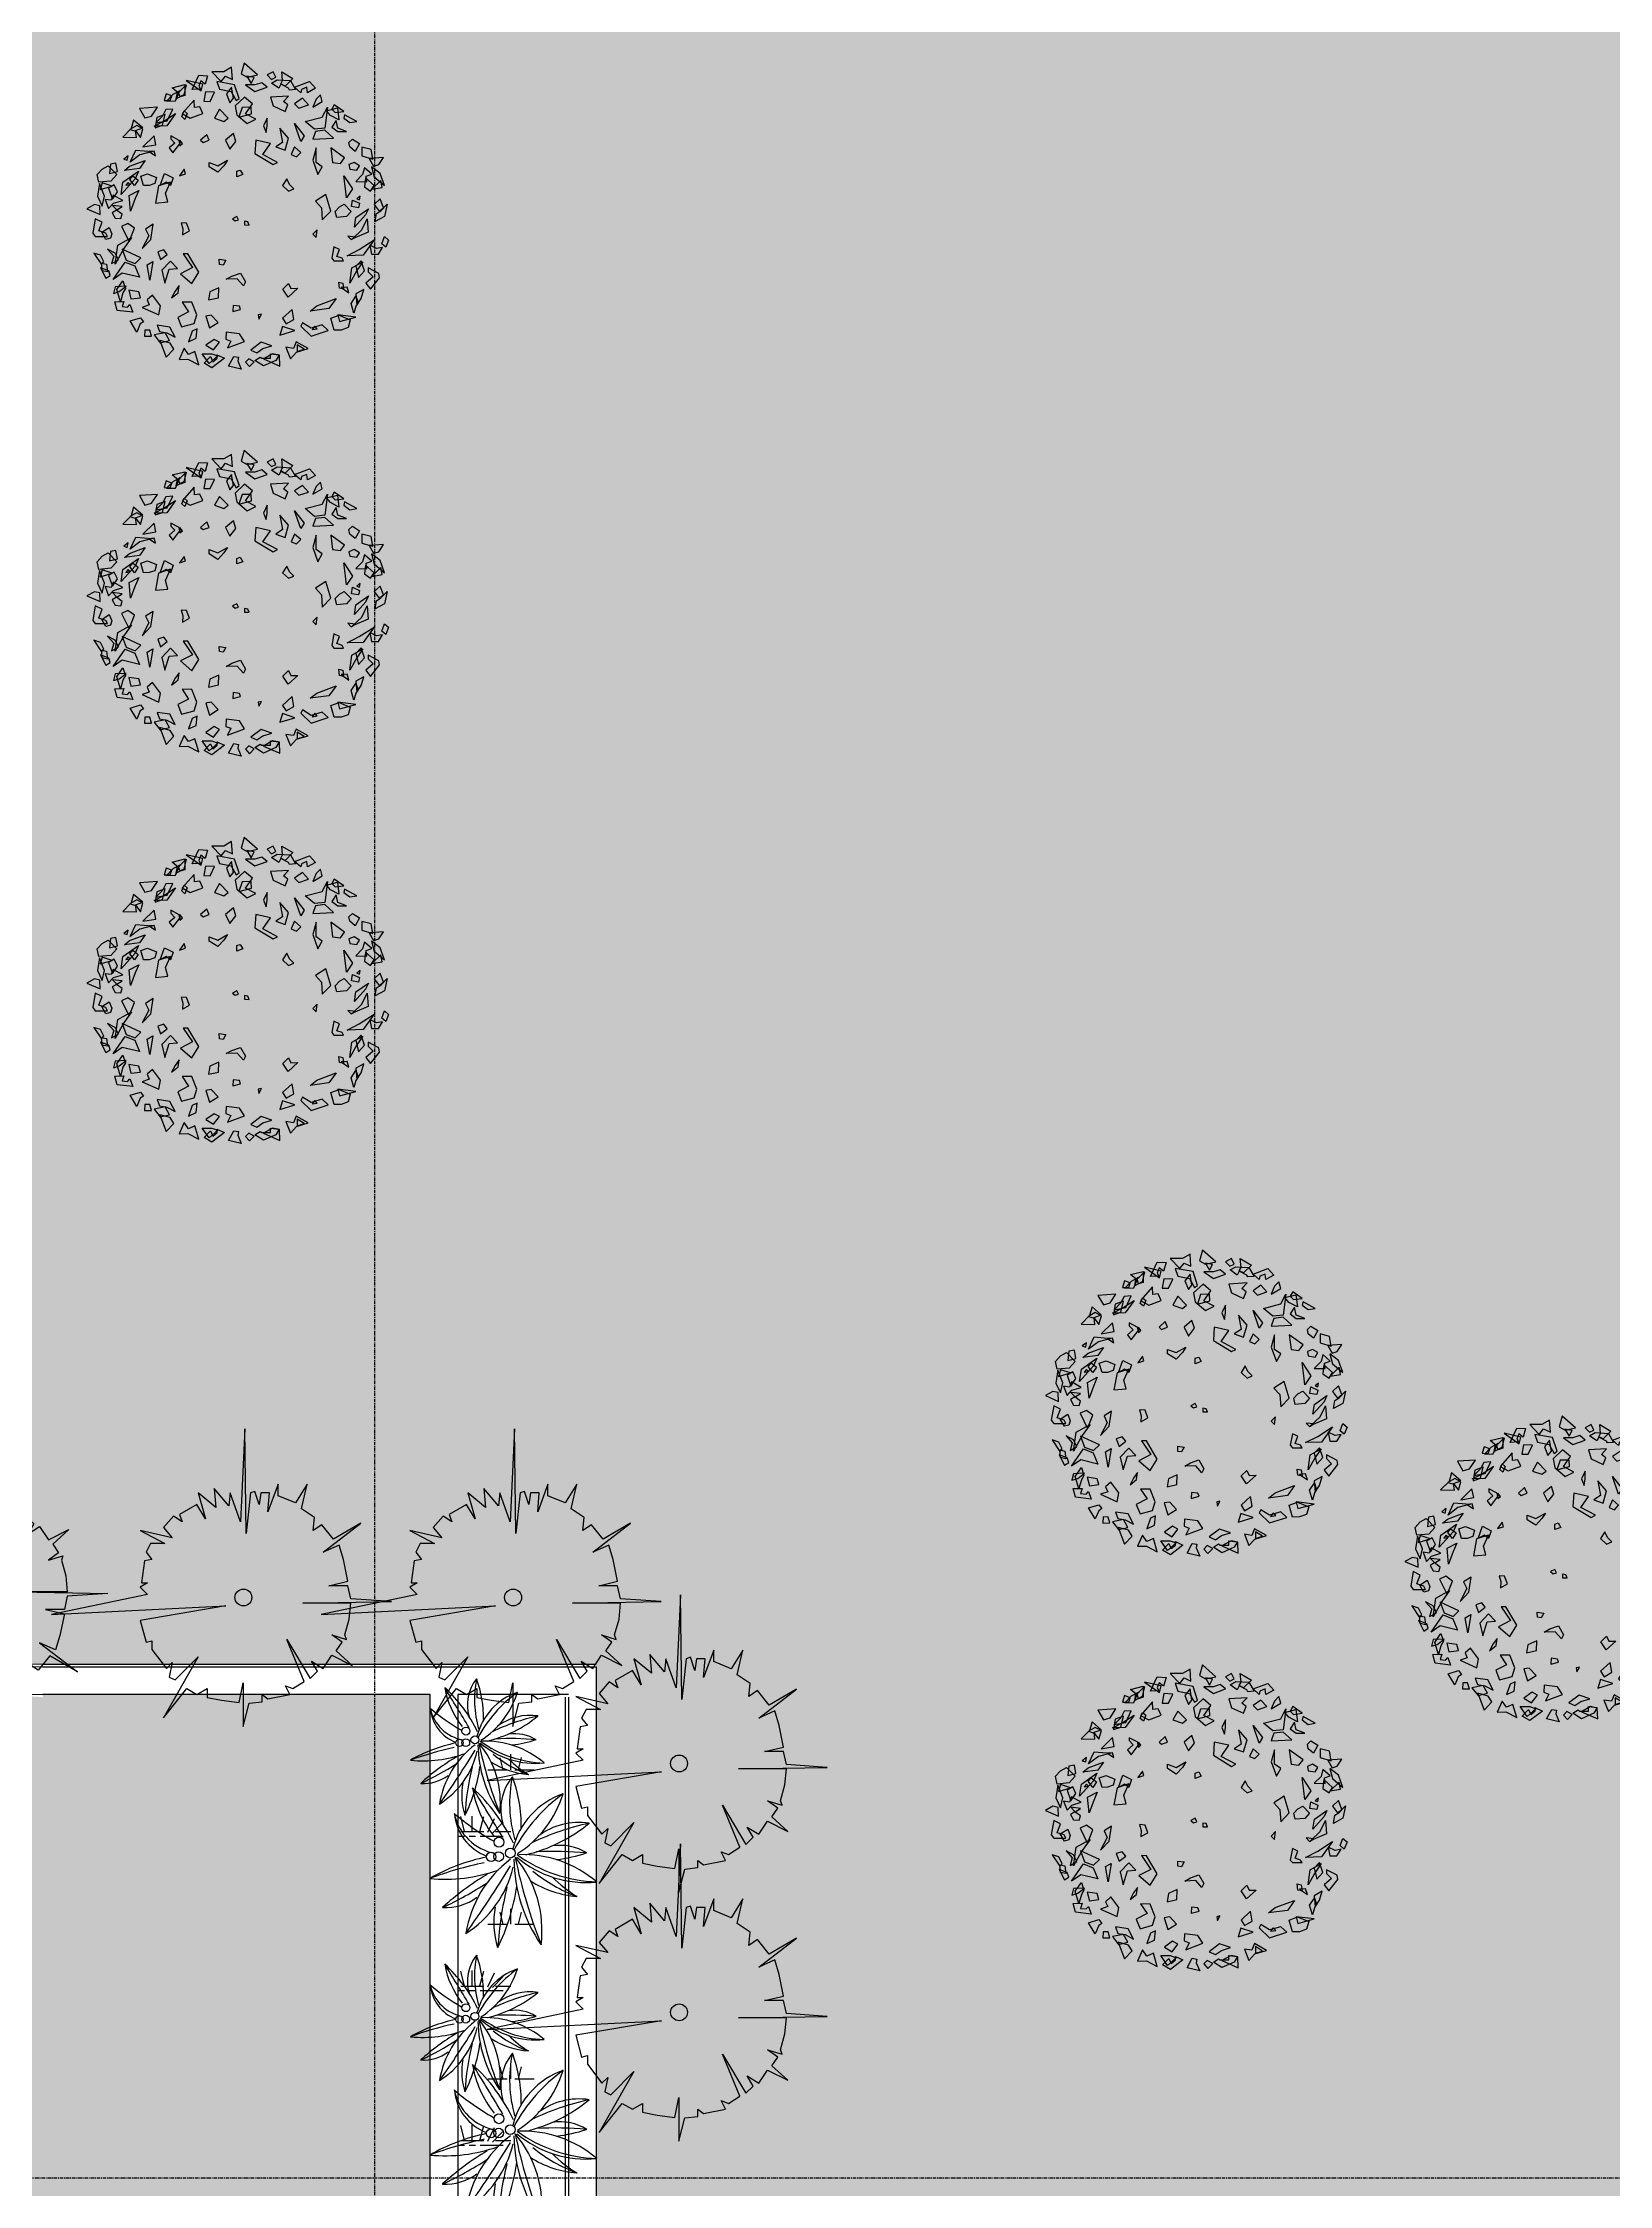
# Model space of a CAD drawing. Header units: millimetres. Extents: x 5357 to 259384, y -16348 to 109893.
# Drawn here: x 98753 to 104415, y 53512 to 61259 of the extents above; entities that cross this region are included whole.
import ezdxf

# ---------------------------------------------------------------- set-up
doc = ezdxf.new("R2010")
doc.units = ezdxf.units.MM
doc.linetypes.add('Grid Line', pattern=[22.225, 12.7, -3.175, 3.175, -3.175])
for name, color, linetype, lineweight in [('A-FLOR-PATT', 8, 'Continuous', 9), ('A-WALL', 113, 'Continuous', 9), ('G-IMPT', 8, 'Continuous', 9), ('G-IMPT-4', 7, 'Continuous', 9), ('L-PLNT', 71, 'Continuous', 9), ('L-PLNT-1', 7, 'Continuous', 9), ('S-GRID-1', 1, 'Grid Line', 9)]:
    doc.layers.add(name, color=color, linetype=linetype, lineweight=lineweight)
doc.styles.add('Arial_1', font='arial_0.ttf', dxfattribs={"height": 0.0225})
doc.styles.add('Arial_2', font='arial_0.ttf', dxfattribs={"height": 0.018})
pattern_1 = [(0, (167.64, 11.2), (558.8, 558.8), [83.82, -16.764, 22.352, -16.764, -419.1]), (0, (167.64, 11.2), (558.8, 558.8), [-139.7, 83.82, -335.28]), (0, (139.7, 27.94), (558.8, 558.8), [55.88, -41.91, 83.82, -41.91, -335.28]), (0, (139.7, 27.94), (558.8, 558.8), [-223.52, 55.88, -279.4]), (0, (335.3, 251.46), (558.8, 558.8), [69.85, -27.94, 69.85, -391.16]), (0, (55.9, 363.2), (558.8, 558.8), [27.94, -55.88, 27.94, -447.04]), (90, (111.76, 363.2), (-558.8, 558.8), [50.292, -508.508]), (90, (279.4, 27.94), (-558.8, 558.8), [55.88, -502.92]), (90, (419.1, 251.46), (-558.8, 558.8), [55.88, -502.92]), (45, (352.04, 22.35), (0, 558.7996), [55.88, -734.383]), (135, (206.76, 22.35), (-558.7996, 0), [55.88, -734.383]), (63.435, (335.28, 25.15), (-0.0005, 558.8001), [55.88, -1193.635]), (75.964, (307.34, 27.94), (-0.00237, 558.80038), [55.88, -2248.111]), (75.964, (447.04, 251.46), (-0.00237, 558.80038), [44.704, -2259.287]), (75.964, (122.94, 363.22), (-0.00237, 558.80038), [39.116, -2264.875]), (104.036, (251.46, 27.94), (0.00237, 558.80038), [55.88, -2248.111]), (104.036, (391.16, 251.46), (0.00237, 558.80038), [44.704, -2259.287]), (104.036, (100.58, 363.22), (0.00237, 558.80038), [39.116, -2264.875]), (116.565, (223.52, 25.15), (0.0005, 558.8001), [55.88, -1193.634])]

# ---------------------------------------------------------------- blocks, each defined once
blk = doc.blocks.new('CAY BACH TRINH - CAY BACH TRINH_dwg-2249800-TKCS_MB CẢNH QUAN CÂY XANH')
at = {"layer": 'G-IMPT', "flags": 128}
for points in [[(-357, 1653), (-250, 1541), (-201, 1603), (-123, 1566), (-133, 1703), (-220, 1653)], [(7, 1749), (-25, 1628), (43, 1591), (160, 1616)], [(-715, 1368), (-728, 1408), (-805, 1472), (-663, 1508), (-663, 1385)], [(-648, 1504), (-672, 1392), (-758, 1347), (-746, 1419), (-706, 1444)], [(-477, 1437), (-459, 1512), (-646, 1555)], [(-578, 1452), (-505, 1613), (-404, 1608), (-431, 1511), (-482, 1548), (-505, 1489), (-486, 1456)], [(-83, 1327), (-48, 1351), (-99, 1506), (-301, 1542), (-270, 1454), (-140, 1428)], [(-133, 1478), (-191, 1403), (-152, 1303), (-113, 1353)], [(23, 1503), (131, 1428), (267, 1478), (209, 1528), (131, 1503)], [(121, 1587), (40, 1602), (86, 1521)], [(335, 1653), (267, 1616), (316, 1566), (365, 1591)], [(533, 1553), (590, 1452), (520, 1446), (509, 1467), (423, 1512), (399, 1468), (319, 1525), (383, 1562)], [(423, 1516), (443, 1553), (433, 1653), (560, 1578), (472, 1491)], [(579, 1478), (745, 1541), (813, 1466), (725, 1416), (716, 1478), (657, 1453), (647, 1416)], [(-1174, 1238), (-1112, 1130), (-1037, 1152), (-972, 1252)], [(-989, 1076), (-860, 1099), (-799, 1231), (-876, 1225), (-913, 1152)], [(-874, 1403), (-896, 1328), (-826, 1327), (-809, 1379)], [(-870, 1320), (-769, 1323), (-719, 1438), (-798, 1395)], [(-556, 1333), (-692, 1179), (-600, 1129), (-460, 1181), (-492, 1255), (-553, 1247)], [(-428, 1425), (-446, 1319), (-376, 1318), (-327, 1420)], [(-269, 1228), (-328, 1128), (-220, 1091), (-172, 1128)], [(14, 1366), (-94, 1266), (-74, 1166), (43, 1066), (140, 1116), (23, 1178), (101, 1291)], [(-50, 1140), (92, 1178), (86, 1252), (-14, 1249)], [(511, 1378), (306, 1366), (335, 1266), (472, 1203), (501, 1278), (452, 1316)], [(667, 1353), (579, 1291), (628, 1241), (735, 1278)], [(696, 1091), (891, 1141), (949, 1253), (920, 1016), (803, 1003)], [(871, 1391), (823, 1341), (784, 1253), (891, 1316)], [(1064, 1244), (1080, 1108), (985, 1158), (937, 1212)], [(1027, 1278), (998, 1228), (1037, 1191), (1135, 1203)], [(-1364, 914), (-1208, 910), (-1218, 988), (-1136, 1017), (-1240, 1107), (-1267, 1010)], [(-1164, 910), (-1135, 1007), (-1204, 1044), (-1282, 1000), (-1216, 980)], [(-766, 1181), (-866, 1042), (-1009, 1038), (-900, 1094)], [(-996, 1019), (-915, 1047), (-883, 1171), (-978, 1137)], [(-697, 1145), (-671, 1210), (-634, 1180), (-660, 1114)], [(267, 1128), (228, 1041), (257, 966), (267, 1041)], [(413, 1016), (443, 853), (365, 803), (472, 766), (511, 903)], [(647, 866), (579, 1066), (686, 928)], [(813, 978), (784, 891), (1018, 903), (920, 991)], [(1047, 1103), (998, 1028), (1066, 978), (1164, 978), (1066, 1016)], [(1144, 1166), (1135, 1128), (1203, 1078), (1281, 1091)], [(-1279, 631), (-1217, 768), (-1027, 752), (-1169, 714)], [(-1010, 928), (-1137, 803), (-990, 828)], [(-993, 702), (-1009, 756), (-1064, 751)], [(-840, 791), (-799, 735), (-718, 839), (-724, 876), (-821, 927), (-821, 894), (-775, 847)], [(-717, 878), (-717, 816), (-688, 841)], [(-415, 941), (-483, 878), (-454, 853), (-386, 878)], [(-113, 953), (-201, 878), (-152, 778), (-84, 866)], [(140, 878), (131, 728), (335, 603), (384, 628), (218, 716), (306, 841)], [(579, 803), (540, 716), (599, 691), (647, 741)], [(823, 791), (784, 653), (842, 491), (891, 578), (823, 628)], [(988, 791), (1008, 628), (1096, 616), (1144, 678)], [(1261, 753), (1203, 803), (1193, 853), (1232, 891), (1310, 841)], [(1339, 702), (1463, 665), (1444, 774), (1337, 802)], [(-1595, 553), (-1527, 591), (-1429, 491), (-1497, 416), (-1634, 403), (-1653, 491)], [(-1424, 524), (-1440, 618), (-1501, 607), (-1513, 501)], [(-1380, 266), (-1361, 403), (-1185, 528), (-1224, 441)], [(-1302, 703), (-1351, 666), (-1312, 653)], [(-1109, 650), (-1174, 560), (-1345, 537), (-1285, 585)], [(-1065, 367), (-1127, 366), (-1158, 473), (-1082, 500), (-981, 458), (-1000, 389)], [(-942, 366), (-893, 503), (-795, 453), (-825, 366), (-873, 403)], [(-721, 477), (-654, 499), (-671, 550)], [(-220, 591), (-289, 516), (-386, 578), (-386, 628), (-289, 591), (-181, 653)], [(-74, 528), (-35, 541), (-6, 491), (-74, 466)], [(1310, 591), (1252, 628), (1193, 603), (1203, 553), (1281, 541)], [(1270, 413), (1394, 410), (1386, 473), (1452, 496), (1368, 568), (1347, 490)], [(1422, 673), (1471, 586), (1531, 604), (1583, 684)], [(1447, 578), (1476, 466), (1593, 366), (1544, 503)], [(-1597, 135), (-1570, 248), (-1626, 391), (-1648, 247)], [(-1619, 320), (-1482, 361), (-1595, 398)], [(-1363, 198), (-1471, 259), (-1494, 200), (-1562, 210), (-1523, 107), (-1467, 166)], [(-1478, 213), (-1422, 297), (-1459, 373), (-1523, 336)], [(-1328, 370), (-1279, 378), (-1302, 402)], [(-1274, 77), (-1290, 255), (-1183, 312), (-1221, 219)], [(-1283, 435), (-1251, 475), (-1188, 428), (-1232, 366)], [(-855, 181), (-881, 279), (-825, 405), (-958, 362), (-994, 169)], [(491, 441), (443, 366), (511, 303), (569, 328), (521, 378)], [(813, 191), (881, 116), (891, -22), (988, 78), (930, 266)], [(1135, 478), (1232, 328), (1164, 228), (1154, 328)], [(1319, 245), (1280, 215), (1311, 205)], [(1378, 453), (1369, 353), (1437, 303), (1476, 366)], [(1553, 425), (1451, 325), (1568, 345)], [(-1619, 40), (-1622, 139), (-1683, 152), (-1767, 105)], [(-1482, 60), (-1448, -1), (-1384, -6), (-1369, 43), (-1433, 90)], [(-1478, 141), (-1429, 91), (-1371, 128)], [(-74, 16), (-123, -9), (-94, -34), (-55, -22)], [(1085, 125), (1140, 155), (1218, 75), (1163, 15), (1054, 5), (1038, 75)], [(1310, 166), (1300, 116), (1222, 128), (1232, 203)], [(1256, -105), (1272, 5), (1412, 105), (1381, 35)], [(1476, 153), (1534, 78), (1583, 116), (1544, 216)], [(1624, 156), (1594, 16), (1487, -41), (1502, 50), (1551, 81)], [(-1595, -47), (-1673, -9), (-1702, -172), (-1673, -209), (-1536, -209), (-1556, -172), (-1634, -147)], [(-1515, -106), (-1486, -178), (-1501, -227), (-1553, -242), (-1599, -161)], [(-1449, -521), (-1419, -309), (-1263, -222), (-1351, -346)], [(-1291, -267), (-1232, -115), (-1304, -62), (-1376, -95)], [(-1145, -345), (-1046, -242), (-1021, -71), (-1105, -125), (-1069, -201)], [(-688, -191), (-610, -147), (-641, -60), (-704, -55), (-685, -122)], [(11, -79), (65, -80), (51, -44), (11, -37)], [(832, -134), (784, -184), (823, -222)], [(1179, -205), (1218, -245), (1264, -215)], [(1398, -9), (1408, -159), (1232, -234), (1339, -134)], [(1563, -293), (1595, -211), (1641, -250), (1609, -331)], [(-1604, -526), (-1578, -497), (-1615, -421), (-1690, -396)], [(-1489, -516), (-1411, -473), (-1448, -396), (-1534, -351), (-1465, -430)], [(-1224, -515), (-1157, -451), (-1369, -353), (-1324, -476)], [(-935, -470), (-860, -411), (-900, -361), (-966, -383)], [(-582, -741), (-504, -613), (-626, -407), (-681, -406), (-575, -561), (-711, -631)], [(-229, -532), (-269, -525), (-272, -467), (-200, -477)], [(1085, -355), (1023, -325), (999, -455), (1023, -485), (1132, -485), (1116, -455), (1054, -435)], [(1477, -247), (1352, -421), (1173, -426), (1309, -356)], [(1330, -484), (1271, -546), (1300, -671), (1369, -596)], [(1427, -309), (1447, -409), (1525, -409), (1573, -334), (1505, -346)], [(-1553, -680), (-1504, -649), (-1521, -598), (-1613, -563)], [(-1546, -521), (-1536, -609), (-1595, -596), (-1604, -509)], [(-1173, -669), (-1368, -622), (-1473, -694), (-1336, -498), (-1227, -542)], [(-1390, -946), (-1429, -809), (-1361, -709), (-1332, -796), (-1361, -846)], [(-1024, -493), (-1058, -702), (-1088, -530)], [(-888, -735), (-838, -578), (-745, -570), (-823, -487), (-921, -590)], [(-129, -656), (-34, -622), (23, -722), (0, -767), (-69, -688), (-193, -693)], [(1124, -735), (1132, -805), (1085, -795), (1077, -725)], [(1202, -735), (1225, -565), (1350, -495), (1280, -595)], [(1384, -736), (1435, -805), (1537, -675), (1529, -628), (1408, -565), (1408, -607), (1465, -665)], [(-1468, -852), (-1402, -831), (-1326, -772), (-1450, -777)], [(-1251, -1066), (-1426, -1044), (-1452, -946), (-1351, -943), (-1371, -1002), (-1308, -1008), (-1282, -979)], [(-1270, -915), (-1163, -901), (-1183, -834), (-1295, -817)], [(-1144, -1010), (-957, -1095), (-936, -993), (-1027, -873), (-1088, -926), (-1063, -982)], [(-811, -903), (-736, -844), (-727, -764), (-770, -826)], [(-698, -1231), (-557, -1193), (-527, -1096), (-584, -953), (-693, -951), (-619, -1061), (-741, -1124)], [(-393, -926), (-281, -901), (-277, -790), (-378, -835)], [(614, -795), (506, -893), (444, -803), (510, -740), (536, -796)], [(1048, -911), (967, -1024), (753, -1052), (829, -993)], [(1193, -846), (1173, -780), (1104, -785)], [(1249, -1075), (1218, -965), (1272, -885), (1295, -955), (1272, -995)], [(1359, -809), (1271, -859), (1281, -984), (1330, -909)], [(-1130, -1172), (-1165, -1196), (-1203, -1289), (-1280, -1164), (-1162, -1128)], [(-384, -1242), (-286, -1181), (-363, -1098), (-424, -1108)], [(-120, -1056), (-31, -1033), (-45, -997), (-117, -988)], [(176, -1143), (205, -1087), (168, -1096)], [(550, -1034), (443, -1134), (482, -1196), (569, -1146)], [(667, -1184), (647, -1221), (764, -1334), (959, -1271), (891, -1209), (764, -1246)], [(1103, -1266), (1025, -1267), (986, -1133), (1081, -1099), (1208, -1151), (1184, -1238)], [(1066, -1096), (1086, -1171), (1271, -1121)], [(-1117, -1335), (-1039, -1334), (-1059, -1267), (-1114, -1266)], [(-883, -1296), (-1010, -1321), (-942, -1409), (-834, -1384)], [(-771, -1348), (-831, -1232), (-975, -1212), (-947, -1284), (-866, -1298)], [(-872, -1573), (-787, -1482), (-829, -1416), (-944, -1384)], [(-622, -1399), (-535, -1360), (-523, -1254), (-580, -1280)], [(-336, -1491), (-270, -1405), (-332, -1372), (-423, -1439)], [(-180, -1469), (12, -1396), (-45, -1309), (-194, -1290), (-200, -1370), (-142, -1392)], [(323, -1445), (199, -1404), (83, -1492), (153, -1523), (221, -1476)], [(411, -1324), (581, -1272), (441, -1226)], [(731, -1476), (595, -1400), (567, -1474), (481, -1461), (531, -1590), (600, -1516)], [(608, -1509), (686, -1484), (608, -1434)], [(775, -1261), (835, -1251), (807, -1222)], [(-505, -1659), (-547, -1509), (-620, -1542), (-671, -1472), (-727, -1598), (-626, -1595)], [(-386, -1646), (-464, -1534), (-357, -1534), (-289, -1559)], [(-215, -1584), (-355, -1693), (-443, -1641), (-373, -1567), (-346, -1624), (-297, -1583), (-299, -1545)], [(-55, -1574), (-63, -1616), (-24, -1708), (-167, -1674), (-109, -1565)], [(69, -1680), (123, -1624), (62, -1590), (23, -1629)], [(228, -1671), (131, -1609), (189, -1571), (209, -1584), (306, -1584), (306, -1534), (404, -1546), (365, -1609)], [(411, -1674), (406, -1550), (330, -1534), (226, -1592)]]:
    blk.add_lwpolyline(points, close=True, dxfattribs=at)
blk = doc.blocks.new('CAY BACH TRINH - CAY BACH TRINH-2249732-TKCS_MB CẢNH QUAN CÂY XANH')
at = {"xscale": 0.3200000000000001, "yscale": 0.3200000000000001, "zscale": 0.3200000000000001}
blk.add_blockref('CAY BACH TRINH - CAY BACH TRINH_dwg-2249800-TKCS_MB CẢNH QUAN CÂY XANH', (0, 0), dxfattribs=at)
blk = doc.blocks.new('CAY MAI VAN PHUC - CAY DUC SOC_dwg-2256080-TKCS_MB CẢNH QUAN CÂY XANH')
at = {"layer": 'G-IMPT', "flags": 128}
blk.add_lwpolyline([(32.8, 479.5), (12.9, 293.4), (6.2, 771.8), (-13.8, 346.6), (-60.3, 479.5), (-67, 419.7), (-133.5, 499.4), (-126.8, 413), (-206.6, 479.5), (-173.4, 359.9), (-213.3, 426.3), (-293.1, 379.8), (-279.8, 346.6), (-319.7, 373.2), (-366.2, 320), (-326.3, 273.5), (-472.6, 306.7), (-359.6, 246.9), (-426.1, 246.9), (-446, 207.1), (-419.4, 173.8), (-452.7, 167.2), (-466, 67.5), (-439.4, 67.5), (-472.6, 47.6), (-439.4, 14.4), (-878.3, -78.6), (-80.3, -38.8), (-472.6, -105.2), (-446, -204.9), (-419.4, -198.2), (-419.4, -238.1), (-352.9, -324.5), (-326.3, -297.9), (-339.6, -364.4), (-313, -377.6), (-206.6, -271.3), (-366.2, -550.4), (-259.8, -417.5), (-213.3, -444.1), (-166.7, -417.5), (-166.7, -457.4), (-100.2, -470.7), (-19.9, -481.4), (-0.5, -390.9), (-0.5, -590.3), (26.2, -484), (86, -477.3), (86, -444.1), (112.6, -464), (212.4, -444.1), (192.4, -404.2), (225.7, -417.5), (278.9, -384.3), (199.1, -191.6), (305.5, -371), (338.7, -337.8), (312.1, -291.3), (365.3, -324.5), (405.2, -264.7), (498.3, -311.2), (425.2, -244.8), (451.8, -204.9), (405.2, -171.7), (471.7, -191.6), (465.1, -171.7), (485, -98.6), (491.7, -25.5), (272.2, -25.5), (677.9, -18.8), (491.7, -5.6), (478.4, 54.2), (391.9, 54.2), (478.4, 74.2), (458.4, 173.8), (438.5, 240.3), (365.3, 207.1), (538.2, 340), (411.9, 266.9), (358.7, 333.3), (318.8, 306.7), (325.4, 366.5), (265.6, 406.4), (292.2, 519.4), (239, 433), (159.2, 466.2), (159.2, 519.4), (112.6, 393.1), (119.3, 479.5), (79.4, 479.5), (72.7, 426.3), (52.8, 486.1)], close=True, dxfattribs=at)
at = {"layer": 'G-IMPT'}
blk.add_circle((0, 0), 38.6, dxfattribs=at)
blk = doc.blocks.new('CAY MAI VAN PHUC - CAY BONG TRANG-2256527-TKCS_MB CẢNH QUAN CÂY XANH')
at = {"extrusion": (0, 0, -1), "xscale": 0.7894736842105263, "yscale": 0.7894736842105263, "zscale": -0.7894736842105263, "rotation": 180}
blk.add_blockref('CAY MAI VAN PHUC - CAY DUC SOC_dwg-2256080-TKCS_MB CẢNH QUAN CÂY XANH', (0, 0), dxfattribs=at)
blk = doc.blocks.new('CAY MAI VAN PHUC - CAY BONG TRANG-2256081-TKCS_MB CẢNH QUAN CÂY XANH')
at = {"xscale": 0.7894736842105263, "yscale": 0.7894736842105263, "zscale": 0.7894736842105263}
blk.add_blockref('CAY MAI VAN PHUC - CAY DUC SOC_dwg-2256080-TKCS_MB CẢNH QUAN CÂY XANH', (0, 0), dxfattribs=at)
blk = doc.blocks.new('CAY DUA VAN PHAT - CAY DUA VAN PHAT_dwg-2253781-TKCS_MB CẢNH QUAN CÂY XANH')
at = {"layer": 'G-IMPT'}
for centre, radius in [((593, 639), 36), ((672, 721), 35.7), ((697, 637), 34.9), ((-147, 465), 28.5), ((699, 582), 33.5), ((-210, 400), 28.8), ((-127, 399), 27.9), ((-125, 354), 26.8)]:
    blk.add_circle(centre, radius, dxfattribs=at)
for centre, radius, start, end in [((934, 1217), 484, 171.2807, 217.3319), ((2364, 1712), 1954, 192.4553, 205.3067), ((-423, 568), 1138, 13.4336, 39.4147), ((973, 1083), 357, 147.7766, 188.9369), ((3038, 1041), 2378, 174.4112, 183.2032), ((-370, 929), 1096, 6.6166, 18.285), ((1505, 811), 822, 139.4024, 182.222), ((-166, 1382), 1047, 324.1916, 358.058), ((111, 1269), 774, 319.7296, 5.697), ((6, 342), 797, 32.8088, 72.6703), ((1228, 1818), 1217, 215.9709, 241.576), ((780, 1289), 568, 199.0692, 255.8486), ((-62, 1592), 1117, 320.6802, 339.5986), ((273, 1621), 826, 313.9588, 329.5669), ((288, 1249), 698, 326.9057, 356.2457), ((520, 538), 658, 139.4024, 182.222), ((-817, 994), 838, 324.1916, 358.058), ((-596, 904), 619, 319.7296, 5.697), ((1231, 130), 820, 82.645, 130.2275), ((-95, 4605), 3931, 281.7668, 291.3553), ((695, 1884), 1138, 271.0634, 304.2767), ((63, 863), 387, 171.2807, 217.3319), ((1207, 1258), 1563, 192.4553, 205.3067), ((-1023, 343), 910, 13.4336, 39.4147), ((94, 755), 285, 147.7766, 188.9369), ((1746, 722), 1902, 174.4112, 183.2032), ((-981, 632), 877, 6.6166, 18.285), ((-734, 1163), 893, 320.6802, 339.5986), ((-466, 1186), 660, 313.9588, 329.5669), ((-454, 888), 558, 326.9057, 356.2457), ((479, -252), 1052, 89.4613, 109.9839), ((-61, 920), 454, 199.0692, 255.8486), ((298, 1343), 973, 215.9709, 241.576), ((-680, 163), 638, 32.8088, 72.6703), ((300, -7), 656, 82.645, 130.2275), ((-761, 3573), 3145, 281.7668, 291.3553), ((-128, 1396), 910, 271.0634, 304.2767), ((312, 1657), 941, 258.2106, 286.2462), ((355, 1024), 372, 230.7445, 286.7036), ((1140, -403), 1267, 115.2182, 137.8561), ((17875, -28109), 33584, 121.0335, 121.7551), ((1382, 1224), 834, 217.0531, 261.0676), ((-3578, -6350), 8300, 54.408, 58.4536), ((595, -16), 778, 32.2613, 76.6297), ((-275, 250), 1136, 354.3681, 19.6563), ((719, -638), 1418, 63.4093, 82.2197), ((1508, 3143), 2517, 256.4051, 266.4905), ((1174, 1190), 589, 259.1512, 287.8197), ((-301, -313), 841, 89.4613, 109.9839), ((-435, 1214), 752, 258.2106, 286.2462), ((-400, 708), 298, 230.7445, 286.7036), ((228, -433), 1014, 115.2182, 137.8561), ((421, 868), 667, 217.0531, 261.0676), ((-3547, -5191), 6640, 54.408, 58.4536), ((-209, -124), 623, 32.2613, 76.6297), ((-109, -621), 1134, 63.4093, 82.2197), ((77, 1194), 757, 279.4235, 308.939), ((308, 679), 372, 282.004, 349.47), ((-1079, 1556), 1919, 319.7391, 330.0623), ((354, 678), 363, 274.943, 339.2141), ((2057, 828), 1385, 191.6383, 209.8274), ((3457, 1105), 2775, 191.9083, 200.385), ((2568, 1595), 2030, 210.8992, 222.2343), ((-1245, -845), 2549, 24.9673, 33.2653), ((691, 255), 375, 356.3118, 36.6378), ((13616, -22598), 26867, 121.0335, 121.7551), ((-623, 844), 605, 279.4235, 308.939), ((-438, 432), 297, 282.004, 349.47), ((-1547, 1133), 1535, 319.7391, 330.0623), ((-401, 431), 291, 274.943, 339.2141), ((961, 551), 1108, 191.6383, 209.8274), ((2081, 773), 2220, 191.9083, 200.385), ((-904, 89), 909, 354.3681, 19.6563), ((1370, 1165), 1624, 210.8992, 222.2343), ((-1680, -787), 2039, 24.9673, 33.2653), ((522, 2403), 2014, 256.4051, 266.4905), ((255, 841), 471, 259.1512, 287.8197), ((-131, 93), 300, 356.3118, 36.6378)]:
    blk.add_arc(centre, radius, start, end, dxfattribs=at)
blk = doc.blocks.new('CAY DUA VAN PHAT - CAY DUA VAN PHAT_dwg-V444-TKCS_MB CẢNH QUAN CÂY XANH')
at = {"layer": 'G-IMPT'}
for centre, radius in [((593, 639), 36), ((672, 721), 35.7), ((697, 637), 34.9), ((-147, 465), 28.5), ((699, 582), 33.5), ((-210, 400), 28.8), ((-127, 399), 27.9), ((-125, 354), 26.8)]:
    blk.add_circle(centre, radius, dxfattribs=at)
for centre, radius, start, end in [((934, 1217), 484, 171.2807, 217.3319), ((2364, 1712), 1954, 192.4553, 205.3067), ((-423, 568), 1138, 13.4336, 39.4147), ((973, 1083), 357, 147.7766, 188.9369), ((3038, 1041), 2378, 174.4112, 183.2032), ((-370, 929), 1096, 6.6166, 18.285), ((1505, 811), 822, 139.4024, 182.222), ((-166, 1382), 1047, 324.1916, 358.058), ((111, 1269), 774, 319.7296, 5.697), ((6, 342), 797, 32.8088, 72.6703), ((1228, 1818), 1217, 215.9709, 241.576), ((780, 1289), 568, 199.0692, 255.8486), ((-62, 1592), 1117, 320.6802, 339.5986), ((273, 1621), 826, 313.9588, 329.5669), ((288, 1249), 698, 326.9057, 356.2457), ((520, 538), 658, 139.4024, 182.222), ((-817, 994), 838, 324.1916, 358.058), ((-596, 904), 619, 319.7296, 5.697), ((1231, 130), 820, 82.645, 130.2275), ((-95, 4605), 3931, 281.7668, 291.3553), ((695, 1884), 1138, 271.0634, 304.2767), ((63, 863), 387, 171.2807, 217.3319), ((1207, 1258), 1563, 192.4553, 205.3067), ((-1023, 343), 910, 13.4336, 39.4147), ((94, 755), 285, 147.7766, 188.9369), ((1746, 722), 1902, 174.4112, 183.2032), ((-981, 632), 877, 6.6166, 18.285), ((-734, 1163), 893, 320.6802, 339.5986), ((-466, 1186), 660, 313.9588, 329.5669), ((-454, 888), 558, 326.9057, 356.2457), ((479, -252), 1052, 89.4613, 109.9839), ((-61, 920), 454, 199.0692, 255.8486), ((298, 1343), 973, 215.9709, 241.576), ((-680, 163), 638, 32.8088, 72.6703), ((300, -7), 656, 82.645, 130.2275), ((-761, 3573), 3145, 281.7668, 291.3553), ((-128, 1396), 910, 271.0634, 304.2767), ((312, 1657), 941, 258.2106, 286.2462), ((355, 1024), 372, 230.7445, 286.7036), ((1140, -403), 1267, 115.2182, 137.8561), ((17875, -28109), 33584, 121.0335, 121.7551), ((1382, 1224), 834, 217.0531, 261.0676), ((-3578, -6350), 8300, 54.408, 58.4536), ((595, -16), 778, 32.2613, 76.6297), ((-275, 250), 1136, 354.3681, 19.6563), ((719, -638), 1418, 63.4093, 82.2197), ((1508, 3143), 2517, 256.4051, 266.4905), ((1174, 1190), 589, 259.1512, 287.8197), ((-301, -313), 841, 89.4613, 109.9839), ((-435, 1214), 752, 258.2106, 286.2462), ((-400, 708), 298, 230.7445, 286.7036), ((228, -433), 1014, 115.2182, 137.8561), ((421, 868), 667, 217.0531, 261.0676), ((-3547, -5191), 6640, 54.408, 58.4536), ((-209, -124), 623, 32.2613, 76.6297), ((-109, -621), 1134, 63.4093, 82.2197), ((77, 1194), 757, 279.4235, 308.939), ((308, 679), 372, 282.004, 349.47), ((-1079, 1556), 1919, 319.7391, 330.0623), ((354, 678), 363, 274.943, 339.2141), ((2057, 828), 1385, 191.6383, 209.8274), ((3457, 1105), 2775, 191.9083, 200.385), ((2568, 1595), 2030, 210.8992, 222.2343), ((-1245, -845), 2549, 24.9673, 33.2653), ((691, 255), 375, 356.3118, 36.6378), ((13616, -22598), 26867, 121.0335, 121.7551), ((-623, 844), 605, 279.4235, 308.939), ((-438, 432), 297, 282.004, 349.47), ((-1547, 1133), 1535, 319.7391, 330.0623), ((-401, 431), 291, 274.943, 339.2141), ((961, 551), 1108, 191.6383, 209.8274), ((2081, 773), 2220, 191.9083, 200.385), ((-904, 89), 909, 354.3681, 19.6563), ((1370, 1165), 1624, 210.8992, 222.2343), ((-1680, -787), 2039, 24.9673, 33.2653), ((522, 2403), 2014, 256.4051, 266.4905), ((255, 841), 471, 259.1512, 287.8197), ((-131, 93), 300, 356.3118, 36.6378)]:
    blk.add_arc(centre, radius, start, end, dxfattribs=at)
at = {"layer": 'G-IMPT-4', "attachment_point": 1, "line_spacing_factor": 0.941778}
for s, insert, char_height, width, style in [('10 - 8 - 1998', (584, 598), 0.0225, 0.213, 'Arial_1'), ('KTS.Vo nguyen Loc', (584, 598), 0.0225, 0.334, 'Arial_1'), ('10 - 8 - 1998', (-217, 367), 0.018, 0.171, 'Arial_2'), ('KTS.Vo nguyen Loc', (-217, 367), 0.018, 0.267, 'Arial_2')]:
    blk.add_mtext(s, dxfattribs=dict(at, insert=insert, char_height=char_height, width=width, style=style))
blk = doc.blocks.new('CAY DUA VAN PHAT - CAY DUA VAN PHAT-V445-TKCS_MB CẢNH QUAN CÂY XANH')
at = {"xscale": 0.5, "yscale": 0.5, "zscale": 0.5}
for name in ['CAY DUA VAN PHAT - CAY DUA VAN PHAT_dwg-2253781-TKCS_MB CẢNH QUAN CÂY XANH', 'CAY DUA VAN PHAT - CAY DUA VAN PHAT_dwg-V444-TKCS_MB CẢNH QUAN CÂY XANH']:
    blk.add_blockref(name, (-151.8, -370.5), dxfattribs=at)
blk = doc.blocks.new('CAY DUA VAN PHAT - CAY DUA VAN PHAT_dwg-V446-TKCS_MB CẢNH QUAN CÂY XANH')
at = {"layer": 'G-IMPT'}
for centre, radius in [((593, 639), 36), ((672, 721), 35.7), ((697, 637), 34.9), ((-147, 465), 28.5), ((699, 582), 33.5), ((-210, 400), 28.8), ((-127, 399), 27.9), ((-125, 354), 26.8)]:
    blk.add_circle(centre, radius, dxfattribs=at)
for centre, radius, start, end in [((934, 1217), 484, 171.2807, 217.3319), ((2364, 1712), 1954, 192.4553, 205.3067), ((-423, 568), 1138, 13.4336, 39.4147), ((973, 1083), 357, 147.7766, 188.9369), ((3038, 1041), 2378, 174.4112, 183.2032), ((-370, 929), 1096, 6.6166, 18.285), ((1505, 811), 822, 139.4024, 182.222), ((-166, 1382), 1047, 324.1916, 358.058), ((111, 1269), 774, 319.7296, 5.697), ((6, 342), 797, 32.8088, 72.6703), ((1228, 1818), 1217, 215.9709, 241.576), ((780, 1289), 568, 199.0692, 255.8486), ((-62, 1592), 1117, 320.6802, 339.5986), ((273, 1621), 826, 313.9588, 329.5669), ((288, 1249), 698, 326.9057, 356.2457), ((520, 538), 658, 139.4024, 182.222), ((-817, 994), 838, 324.1916, 358.058), ((-596, 904), 619, 319.7296, 5.697), ((1231, 130), 820, 82.645, 130.2275), ((-95, 4605), 3931, 281.7668, 291.3553), ((695, 1884), 1138, 271.0634, 304.2767), ((63, 863), 387, 171.2807, 217.3319), ((1207, 1258), 1563, 192.4553, 205.3067), ((-1023, 343), 910, 13.4336, 39.4147), ((94, 755), 285, 147.7766, 188.9369), ((1746, 722), 1902, 174.4112, 183.2032), ((-981, 632), 877, 6.6166, 18.285), ((-734, 1163), 893, 320.6802, 339.5986), ((-466, 1186), 660, 313.9588, 329.5669), ((-454, 888), 558, 326.9057, 356.2457), ((479, -252), 1052, 89.4613, 109.9839), ((-61, 920), 454, 199.0692, 255.8486), ((298, 1343), 973, 215.9709, 241.576), ((-680, 163), 638, 32.8088, 72.6703), ((300, -7), 656, 82.645, 130.2275), ((-761, 3573), 3145, 281.7668, 291.3553), ((-128, 1396), 910, 271.0634, 304.2767), ((312, 1657), 941, 258.2106, 286.2462), ((355, 1024), 372, 230.7445, 286.7036), ((1140, -403), 1267, 115.2182, 137.8561), ((17875, -28109), 33584, 121.0335, 121.7551), ((1382, 1224), 834, 217.0531, 261.0676), ((-3578, -6350), 8300, 54.408, 58.4536), ((595, -16), 778, 32.2613, 76.6297), ((-275, 250), 1136, 354.3681, 19.6563), ((719, -638), 1418, 63.4093, 82.2197), ((1508, 3143), 2517, 256.4051, 266.4905), ((1174, 1190), 589, 259.1512, 287.8197), ((-301, -313), 841, 89.4613, 109.9839), ((-435, 1214), 752, 258.2106, 286.2462), ((-400, 708), 298, 230.7445, 286.7036), ((228, -433), 1014, 115.2182, 137.8561), ((421, 868), 667, 217.0531, 261.0676), ((-3547, -5191), 6640, 54.408, 58.4536), ((-209, -124), 623, 32.2613, 76.6297), ((-109, -621), 1134, 63.4093, 82.2197), ((77, 1194), 757, 279.4235, 308.939), ((308, 679), 372, 282.004, 349.47), ((-1079, 1556), 1919, 319.7391, 330.0623), ((354, 678), 363, 274.943, 339.2141), ((2057, 828), 1385, 191.6383, 209.8274), ((3457, 1105), 2775, 191.9083, 200.385), ((2568, 1595), 2030, 210.8992, 222.2343), ((-1245, -845), 2549, 24.9673, 33.2653), ((691, 255), 375, 356.3118, 36.6378), ((13616, -22598), 26867, 121.0335, 121.7551), ((-623, 844), 605, 279.4235, 308.939), ((-438, 432), 297, 282.004, 349.47), ((-1547, 1133), 1535, 319.7391, 330.0623), ((-401, 431), 291, 274.943, 339.2141), ((961, 551), 1108, 191.6383, 209.8274), ((2081, 773), 2220, 191.9083, 200.385), ((-904, 89), 909, 354.3681, 19.6563), ((1370, 1165), 1624, 210.8992, 222.2343), ((-1680, -787), 2039, 24.9673, 33.2653), ((522, 2403), 2014, 256.4051, 266.4905), ((255, 841), 471, 259.1512, 287.8197), ((-131, 93), 300, 356.3118, 36.6378)]:
    blk.add_arc(centre, radius, start, end, dxfattribs=at)
at = {"layer": 'G-IMPT-4', "attachment_point": 1, "line_spacing_factor": 0.941778}
for s, insert, char_height, width, style in [('10 - 8 - 1998', (584, 598), 0.0225, 0.213, 'Arial_1'), ('KTS.Vo nguyen Loc', (584, 598), 0.0225, 0.334, 'Arial_1'), ('10 - 8 - 1998', (-217, 367), 0.018, 0.171, 'Arial_2'), ('KTS.Vo nguyen Loc', (-217, 367), 0.018, 0.267, 'Arial_2')]:
    blk.add_mtext(s, dxfattribs=dict(at, insert=insert, char_height=char_height, width=width, style=style))
blk = doc.blocks.new('CAY DUA VAN PHAT - CAY DUA VAN PHAT-V447-TKCS_MB CẢNH QUAN CÂY XANH')
at = {"xscale": 0.5, "yscale": 0.5, "zscale": 0.5}
for name in ['CAY DUA VAN PHAT - CAY DUA VAN PHAT_dwg-2253781-TKCS_MB CẢNH QUAN CÂY XANH', 'CAY DUA VAN PHAT - CAY DUA VAN PHAT_dwg-V446-TKCS_MB CẢNH QUAN CÂY XANH']:
    blk.add_blockref(name, (-151.8, -370.5), dxfattribs=at)

msp = doc.modelspace()

# ---------------------------------------------------------------- hatches: boundary and pattern name
at = {"layer": 'A-FLOR-PATT'}
h = msp.add_hatch(dxfattribs=at)
h.set_pattern_fill('FP_23', color=256, style=0, pattern_type=2)
h.set_pattern_definition(pattern_1)
h.paths.add_polyline_path([(106242.5, 53421.9), (106242.5, 56843.3), (107442.6, 56843.3), (107442.5, 61501.9), (106242.5, 61501.9), (106242.5, 64158.6), (100752.6, 64158.6), (100752.6, 64148.6), (100542.9, 64140.4), (100351.7, 64119.9), (100161.3, 64086.7), (99972.3, 64040.3), (99788.8, 63982.1), (99642.2, 63926.6), (99469.4, 63847.9), (99302.6, 63758.3), (99141.4, 63657.5), (98979, 63539.7), (98840.5, 63425.2), (98698.9, 63291.3), (98560.5, 63140.7), (98441, 62991.7), (98341.3, 62850.8), (98241.1, 62687.4), (98151.6, 62517), (98073.3, 62340), (98006.5, 62156.3), (97955.3, 61981.9), (97917.8, 61820.7), (97887.2, 61634.6), (97868.7, 61447), (97862.6, 61258.6), (97852.6, 61258.6), (97852.6, 56286.3), (97862.6, 56286.3), (97871.5, 56166.8), (97885.5, 56086), (97913.9, 55989.1), (97955.3, 55891.8), (98002.8, 55807.5), (98064.6, 55722.6), (98131.4, 55649.7), (98213.6, 55579.2), (98294.4, 55524.3), (98378.3, 55479.5), (98470.9, 55442.7), (98560.5, 55417.6), (98652.9, 55401.9), (98752.6, 55396.3), (100752.6, 55396.3), (100752.6, 53421.9), (106224.6, 53421.9)])
h.paths.add_polyline_path([(107452.5, 61502), (107452.5, 61511.9), (107442.5, 61511.9), (107442.5, 61502)])
h.paths.add_polyline_path([(106252.5, 61511.9), (106252.6, 61512), (106252.5, 61512)])
h = msp.add_hatch(dxfattribs=at)
h.set_pattern_fill('FP_15', color=256, style=0, pattern_type=2)
h.set_pattern_definition([(50, (0, 0), (480.9661, -42.0786), [50.292, -553.212]), (355, (0, 0), (-93.0416, 504.3895), [40.234, -442.57]), (100.451, (40.1, -3.5), (387.9285, 462.3076), [42.742, -470.158]), (46.184, (0, 134.1), (715.649, -110.993), [75.438, -829.818]), (96.636, (59.64, 124.86), (626.7424, 653.2084), [64.112, -705.237]), (351.184, (0, 134.1), (626.7496, 653.2024), [60.35, -663.854]), (21, (67.06, 100.6), (400.2623, -269.9797), [50.292, -553.212]), (326, (67.06, 100.6), (163.1568, 486.2564), [40.234, -442.57]), (71.451, (100.4, 78.1), (563.421, 216.2719), [42.742, -470.158]), (37.5, (0, 0), (8.15385, 223.22557), [7.376, -429.829, 7.376, -441.899, -444.246]), (37.5, (0, 0), (8.15385, 223.22557), [-886.48, 7.376, -436.87]), (7.5, (0, 0), (176.404, 264.477), [7.376, -248.778, 7.376, -419.771, -169.316]), (7.5, (0, 0), (176.404, 264.477), [-683.301, 7.376, -161.94]), (327.5, (-149.53, 0), (357.96023, -15.12452), [7.376, -160.264, 7.376, -515.661, -694.03]), (327.5, (-149.53, 0), (357.96023, -15.12452), [-690.677, 7.376, -686.653]), (317.5, (-216.6, 0), (391.06155, 67.1262), [7.376, -210.556, 7.376, -339.974, -492.862]), (317.5, (-216.6, 0), (391.06155, 67.1262), [-565.282, 7.376, -485.485])])
h.paths.add_polyline_path([(75937.6, 47586.3), (84967.6, 47586.3), (84967.6, 47596.3), (100252.6, 47596.3), (100251.8, 50547.9), (100142.6, 50547.9), (100142.6, 50557.9), (100252.6, 50557.9), (100252.6, 50657.9), (100152.6, 50657.9), (100152.6, 55286.3), (98752.6, 55286.3), (98752.6, 55276.3), (98618, 55286.3), (98527.8, 55301.6), (98419, 55333), (98296.3, 55386.3), (98203.3, 55439.6), (98114.1, 55504.5), (98029, 55582.7), (97955.3, 55667.3), (97894.4, 55754.3), (97840.8, 55852.4), (97798.3, 55956), (97767.5, 56063.8), (97748.9, 56174.4), (97742.6, 56286.3), (97752.6, 56286.3), (97752.6, 58586.3), (91762.6, 58586.3), (91762.6, 57606.3), (91752.6, 57606.3), (91752.6, 57566.3), (91762.6, 57566.3), (91762.6, 55611.4), (91642.6, 55612.4), (91642.6, 57566.3), (91652.6, 57566.3), (91652.6, 57606.3), (91642.6, 57606.3), (91642.6, 58536.3), (91202.6, 58536.3), (91202.6, 58566.3), (89702.6, 58564.8), (89702.6, 58536.3), (89262.6, 58536.3), (89262.6, 57606.3), (89252.6, 57606.3), (89252.6, 57566.3), (89262.6, 57566.3), (89262.6, 55611.4), (89142.6, 55612.4), (89142.6, 57566.3), (89152.6, 57566.3), (89152.6, 57606.3), (89142.6, 57606.3), (89142.6, 58536.3), (88702.6, 58536.3), (88702.6, 58566.3), (87202.6, 58566.3), (87202.6, 58536.3), (86752.6, 58536.3), (86752.6, 58086.3), (86652.6, 58086.3), (86652.6, 58536.3), (86202.6, 58536.3), (86202.6, 58566.3), (84702.6, 58564.8), (84702.6, 58536.3), (84262.6, 58536.3), (84262.6, 57606.3), (84252.6, 57606.3), (84252.6, 57566.3), (84262.6, 57566.3), (84262.6, 55611.4), (84142.6, 55612.4), (84142.6, 57566.3), (84152.6, 57566.3), (84152.6, 57606.3), (84142.6, 57606.3), (84142.6, 58536.3), (83702.6, 58536.3), (83702.6, 58566.3), (82202.6, 58566.3), (82202.6, 58536.3), (81752.6, 58536.3), (81752.6, 58086.3), (81652.6, 58086.3), (81652.6, 58536.3), (81202.6, 58536.3), (81202.6, 58566.3), (79702.6, 58564.8), (79702.6, 58536.3), (79262.6, 58536.3), (79262.6, 57606.3), (79252.6, 57606.3), (79252.6, 57566.3), (79262.6, 57566.3), (79262.6, 55611.4), (79142.6, 55612.4), (79142.6, 57566.3), (79152.6, 57566.3), (79152.6, 57606.3), (79142.6, 57606.3), (79142.6, 58536.3), (78702.6, 58536.3), (78702.6, 58566.3), (77202.6, 58566.3), (77202.6, 58536.3), (76752.6, 58536.3), (76752.6, 58086.3), (76652.6, 58086.3), (76652.6, 58536.3), (76202.6, 58536.3), (76202.6, 58566.3), (74702.6, 58564.8), (74702.6, 58536.3), (74262.6, 58536.3), (74262.6, 57606.3), (74252.6, 57606.3), (74252.6, 57566.3), (74262.6, 57566.3), (74262.6, 55611.4), (74142.6, 55612.4), (74142.6, 57566.3), (74152.6, 57566.3), (74152.6, 57606.3), (74142.6, 57606.3), (74142.6, 58536.3), (73702.6, 58536.3), (73702.6, 58566.3), (72202.6, 58566.3), (72202.6, 58536.3), (71752.6, 58536.3), (71752.6, 58086.3), (71652.6, 58086.3), (71652.6, 58536.3), (71202.6, 58536.3), (71202.6, 58566.3), (69702.6, 58566.3), (69702.6, 58536.3), (69262.6, 58536.3), (69262.6, 57606.3), (69252.6, 57606.3), (69252.6, 57566.3), (69262.6, 57566.3), (69262.6, 55611.4), (69142.6, 55612.4), (69142.6, 57566.3), (69152.6, 57566.3), (69152.6, 57606.3), (69142.6, 57606.3), (69142.6, 58586.3), (63152.6, 58586.3), (63152.6, 56286.3), (63162.6, 56286.3), (63152.6, 56151.7), (63134.7, 56052.9), (63105.9, 55952.7), (63052.6, 55830), (62999.3, 55737), (62928.2, 55640.9), (62852.7, 55559.6), (62772, 55489.4), (62681.2, 55426.3), (62583.5, 55373.3), (62480.2, 55331.3), (62372.7, 55300.9), (62247.5, 55281.6), (62152.6, 55276.3), (62152.6, 55286.3), (60752.6, 55286.3), (60752.6, 50557.9), (60652.6, 50557.9), (60655, 47596.3), (75937.6, 47596.3)])
h.paths.add_polyline_path([(91652.6, 53586.3), (91202.6, 53586.3), (91202.6, 53686.3), (91652.6, 53686.3), (91652.6, 54086.3), (91702.6, 54086.3), (91702.6, 53586.3)])
h.paths.add_polyline_path([(89202.6, 53586.3), (88702.6, 53586.3), (88702.6, 53686.3), (89152.6, 53686.3), (89152.6, 54086.3), (89252.6, 54086.3), (89252.6, 53686.3), (89702.6, 53686.3), (89702.6, 53586.3), (89252.6, 53586.3)])
h.paths.add_polyline_path([(87202.6, 53586.3), (86202.6, 53586.3), (86202.6, 53686.3), (86652.6, 53686.3), (86652.6, 54086.3), (86752.6, 54086.3), (86752.6, 53686.3), (87202.6, 53686.3)])
h.paths.add_polyline_path([(83702.6, 53586.3), (83702.6, 53686.3), (84152.6, 53686.3), (84152.6, 54086.3), (84252.6, 54086.3), (84252.6, 53686.3), (84702.6, 53686.3), (84702.6, 53586.3), (84152.6, 53586.3)])
h.paths.add_polyline_path([(82202.6, 53586.3), (81202.6, 53586.3), (81202.6, 53686.3), (81652.6, 53686.3), (81652.6, 54086.3), (81752.6, 54086.3), (81752.6, 53686.3), (82202.6, 53686.3)])
h.paths.add_polyline_path([(79702.6, 53586.3), (78702.6, 53586.3), (78702.6, 53686.3), (79152.6, 53686.3), (79152.6, 54086.3), (79252.6, 54086.3), (79252.6, 53686.3), (79702.6, 53686.3)])
h.paths.add_polyline_path([(76752.6, 53586.3), (76202.6, 53586.3), (76202.6, 53686.3), (76652.6, 53686.3), (76652.6, 54086.3), (76752.6, 54086.3), (76752.6, 53686.3), (77202.6, 53686.3), (77202.6, 53586.3)])
h.paths.add_polyline_path([(74702.6, 53586.3), (73702.6, 53586.3), (73702.6, 53686.3), (74152.6, 53686.3), (74152.6, 54086.3), (74252.6, 54086.3), (74252.6, 53686.3), (74702.6, 53686.3)])
h.paths.add_polyline_path([(72202.6, 53586.3), (71202.6, 53586.3), (71202.6, 53686.3), (71652.6, 53686.3), (71652.6, 54086.3), (71752.6, 54086.3), (71752.6, 53686.3), (72202.6, 53686.3)])
h.paths.add_polyline_path([(69202.6, 53586.3), (69202.6, 54086.3), (69252.6, 54086.3), (69252.6, 53686.3), (69702.6, 53686.3), (69702.6, 53586.3), (69252.6, 53586.3)])
h.paths.add_polyline_path([(89902.6, 57536.3), (89402.6, 57536.3), (89402.6, 57636.3), (89902.6, 57636.3)])
h.paths.add_polyline_path([(86902.6, 57536.3), (86902.6, 57636.3), (87402.6, 57636.3), (87402.6, 57536.3)])
h.paths.add_polyline_path([(86502.6, 57536.3), (86002.6, 57536.3), (86002.6, 57636.3), (86502.6, 57636.3)])
h.paths.add_polyline_path([(91002.6, 57536.3), (91002.6, 57636.3), (91502.6, 57636.3), (91502.6, 57536.3)])
h.paths.add_polyline_path([(88502.6, 57536.3), (88502.6, 57636.3), (89002.6, 57636.3), (89002.6, 57536.3)])
h.paths.add_polyline_path([(81902.6, 57536.3), (81902.6, 57636.3), (82402.6, 57636.3), (82402.6, 57536.3)])
h.paths.add_polyline_path([(81002.6, 57536.3), (81002.6, 57636.3), (81502.6, 57636.3), (81502.6, 57536.3)])
h.paths.add_polyline_path([(84902.6, 57536.3), (84402.6, 57536.3), (84402.6, 57636.3), (84902.6, 57636.3)])
h.paths.add_polyline_path([(84002.6, 57536.3), (83502.6, 57536.3), (83502.6, 57636.3), (84002.6, 57636.3), (84002.6, 57606.3)])
h.paths.add_polyline_path([(79902.6, 57536.3), (79402.6, 57536.3), (79402.6, 57636.3), (79902.6, 57636.3)])
h.paths.add_polyline_path([(76002.6, 57536.3), (76002.6, 57636.3), (76502.6, 57636.3), (76502.6, 57536.3)])
h.paths.add_polyline_path([(77402.6, 57536.3), (76902.6, 57536.3), (76902.6, 57636.3), (77402.6, 57636.3)])
h.paths.add_polyline_path([(71002.6, 57536.3), (71002.6, 57636.3), (71502.6, 57636.3), (71502.6, 57536.3)])
h.paths.add_polyline_path([(79002.6, 57536.3), (78502.6, 57536.3), (78502.6, 57636.3), (79002.6, 57636.3), (79002.6, 57606.3)])
h.paths.add_polyline_path([(71902.6, 57536.3), (71902.6, 57636.3), (72402.6, 57636.3), (72402.6, 57536.3)])
h.paths.add_polyline_path([(74402.6, 57536.3), (74402.6, 57636.3), (74902.6, 57636.3), (74902.6, 57536.3)])
h.paths.add_polyline_path([(69402.6, 57536.3), (69402.6, 57636.3), (69902.6, 57636.3), (69902.6, 57536.3)])
h.paths.add_polyline_path([(74002.6, 57536.3), (73502.6, 57536.3), (73502.6, 57636.3), (74002.6, 57636.3), (74002.6, 57606.3)])
h = msp.add_hatch(dxfattribs=at)
h.set_pattern_fill('FP_23', color=256, style=0, pattern_type=2)
h.set_pattern_definition(pattern_1)
h.paths.add_polyline_path([(100452.6, 50557.9), (100452.6, 53311.9), (100642.6, 53311.9), (100642.6, 55276.3), (100652.6, 55276.3), (100652.6, 55286.3), (100252.6, 55286.3), (100252.6, 50557.9)])

# ---------------------------------------------------------------- linework, layer by layer
at = {"layer": 'A-WALL'}
for p, q in [((98752.6, 55396.3), (100752.6, 55396.3)), ((98752.6, 55386.3), (100752.6, 55386.3)), ((100752.6, 55386.3), (100752.6, 53411.9)), ((100152.6, 55286.3), (98752.6, 55286.3)), ((100152.6, 50657.9), (100152.6, 55286.3)), ((100652.6, 55286.3), (100252.6, 55286.3)), ((100252.6, 55286.3), (100252.6, 50657.9)), ((100642.6, 53311.9), (100642.6, 55276.3)), ((100652.6, 55276.3), (100652.6, 53311.9))]:
    msp.add_line(p, q, dxfattribs=at)
for centre, radius, start, end in [((100752.6, 61258.6), 2900, 90, 180), ((100752.6, 61258.6), 2890, 90, 180), ((98752.6, 56286.3), 1000, 180, 270), ((98752.6, 56286.3), 900, 180, 270), ((98752.6, 56286.3), 890, 180, 270)]:
    msp.add_arc(centre, radius, start, end, dxfattribs=at)
at = {"layer": 'S-GRID-1'}
for p, q in [((99952.6, 20960.6), (99952.6, 80482.7)), ((130319.3, 53536.9), (29351.8, 53536.9))]:
    msp.add_line(p, q, dxfattribs=at)

# ---------------------------------------------------------------- block references
at = {"layer": 'L-PLNT', "rotation": 269.9999999999997}
for name, p in [('CAY DUA VAN PHAT - CAY DUA VAN PHAT-V447-TKCS_MB CẢNH QUAN CÂY XANH', (100452.6, 54896.9)), ('CAY DUA VAN PHAT - CAY DUA VAN PHAT-V445-TKCS_MB CẢNH QUAN CÂY XANH', (100452.6, 53896.9))]:
    msp.add_blockref(name, p, dxfattribs=at)
at = {"layer": 'L-PLNT-1'}
for name, p in [('CAY BACH TRINH - CAY BACH TRINH-2249732-TKCS_MB CẢNH QUAN CÂY XANH', (99477.6, 60625.3)), ('CAY BACH TRINH - CAY BACH TRINH-2249732-TKCS_MB CẢNH QUAN CÂY XANH', (99477.6, 59225.3)), ('CAY BACH TRINH - CAY BACH TRINH-2249732-TKCS_MB CẢNH QUAN CÂY XANH', (99477.6, 57825.3)), ('CAY BACH TRINH - CAY BACH TRINH-2249732-TKCS_MB CẢNH QUAN CÂY XANH', (102942.5, 56333.3)), ('CAY MAI VAN PHUC - CAY BONG TRANG-2256081-TKCS_MB CẢNH QUAN CÂY XANH', (99477.6, 55636.9)), ('CAY MAI VAN PHUC - CAY BONG TRANG-2256081-TKCS_MB CẢNH QUAN CÂY XANH', (100452.6, 55636.9)), ('CAY BACH TRINH - CAY BACH TRINH-2249732-TKCS_MB CẢNH QUAN CÂY XANH', (104242.5, 55733.3)), ('CAY MAI VAN PHUC - CAY BONG TRANG-2256527-TKCS_MB CẢNH QUAN CÂY XANH', (98452.6, 55636.9)), ('CAY MAI VAN PHUC - CAY BONG TRANG-2256081-TKCS_MB CẢNH QUAN CÂY XANH', (101052.6, 55036.9)), ('CAY BACH TRINH - CAY BACH TRINH-2249732-TKCS_MB CẢNH QUAN CÂY XANH', (102942.5, 54833.3)), ('CAY MAI VAN PHUC - CAY BONG TRANG-2256081-TKCS_MB CẢNH QUAN CÂY XANH', (101052.6, 54136.9))]:
    msp.add_blockref(name, p, dxfattribs=at)

doc.saveas('drawing.dxf')
